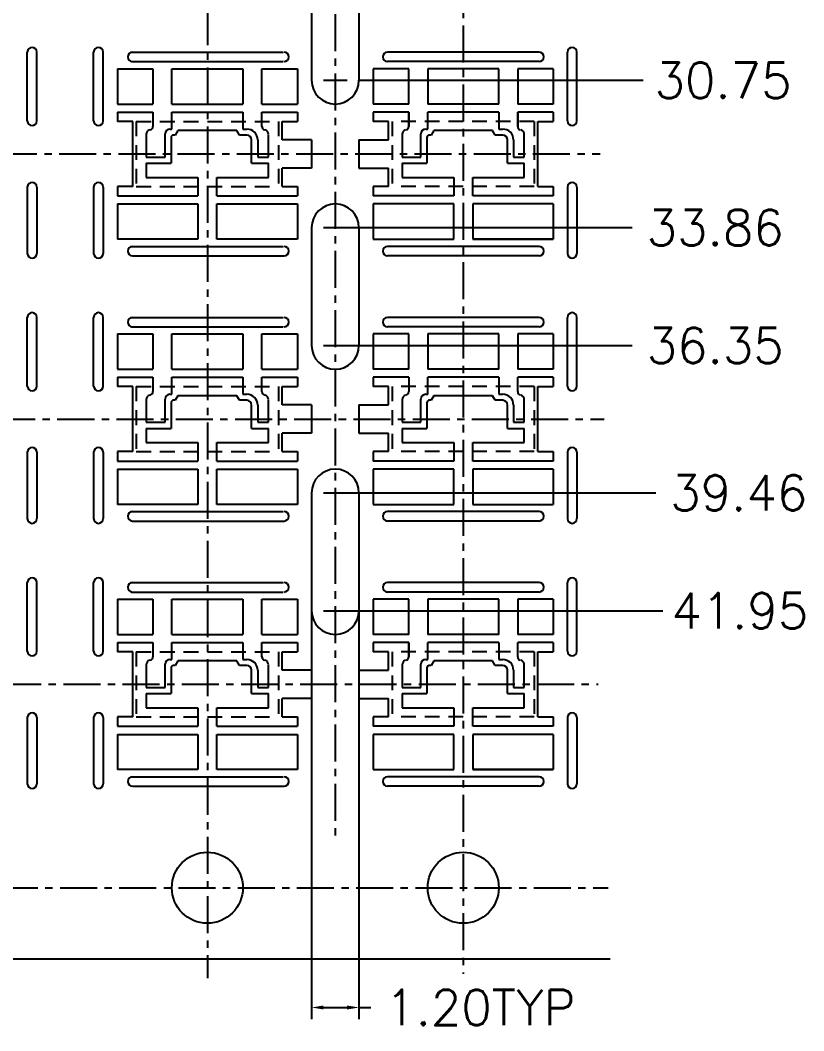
# Model space of a CAD drawing. Extents: x -243 to 181, y -292 to 90.
# Drawn here: x -131.9 to -65.8, y -148.3 to -62.9 of the extents above; entities that cross this region are included whole.
import ezdxf

# ---------------------------------------------------------------- set-up
doc = ezdxf.new("R2010")
doc.units = 0
doc.header["$LTSCALE"] = 2.5
doc.header["$MEASUREMENT"] = 0
doc.header["$PDMODE"] = 34
doc.linetypes.add('CENTER', pattern=[2, 1.25, -0.25, 0.25, -0.25])
doc.linetypes.add('DASHED', pattern=[0.8, 0.5, -0.3])
doc.layers.get('DEFPOINTS').update_dxf_attribs({"linetype": 'CONTINUOUS'})
for name, color, linetype in [('BORDER', 10, 'DASHED'), ('CENTER', 7, 'CENTER'), ('DIM', 7, 'CONTINUOUS'), ('INNERFRAME', 5, 'CONTINUOUS'), ('LF', 5, 'CONTINUOUS')]:
    doc.layers.add(name, color=color, linetype=linetype)
doc.styles.get("Standard").update_dxf_attribs({"font": 'txt.shx', "height": 3})
doc.dimstyles.new('DIM-B_ 1_4', dxfattribs={"dimtxt": 3, "dimasz": 1, "dimexe": 1, "dimexo": 0, "dimgap": 1, "dimtad": 0, "dimtih": 1, "dimtoh": 1, "dimlfac": 0.25, "dimzin": 0, "dimdsep": 46, "dimtxsty": 'STANDARD', "dimcen": 0.5, "dimadec": 0, "dimazin": 0, "dimtp": 0.025, "dimtm": 0.025, "dimtfac": 1, "dimtofl": 0, "dimtmove": 0, "dimatfit": 3, "dimfxl": 1, "dimtolj": 1, "dimtzin": 0, "dimarcsym": 0})

# ---------------------------------------------------------------- blocks, each defined once
blk = doc.blocks.new('*D94')
at = {"layer": 'DEFPOINTS', "color": 0, "transparency": 16777216}
for p in [(-93.932, 876.233), (10.066, 753.248), (34.058, 753.248)]:
    blk.add_point(p, dxfattribs=at)
at = {"layer": 'DIM', "color": 0, "lineweight": -2, "transparency": 16777216}
blk.add_line((10.066, 753.248), (34.058, 753.248), dxfattribs=at)
at = {"layer": 'DIM', "color": 0, "transparency": 16777216, "insert": (40.808, 753.248), "char_height": 3, "attachment_point": 5}
blk.add_mtext('\\A1;30.75', dxfattribs=at)
blk = doc.blocks.new('*D95')
at = {"layer": 'DEFPOINTS', "color": 0, "transparency": 16777216}
for p in [(-93.932, 876.233), (9.066, 718.404), (35.128, 718.404)]:
    blk.add_point(p, dxfattribs=at)
at = {"layer": 'DIM', "color": 0, "lineweight": -2, "transparency": 16777216}
blk.add_line((9.066, 718.404), (35.128, 718.404), dxfattribs=at)
at = {"layer": 'DIM', "color": 0, "transparency": 16777216, "insert": (42.128, 718.404), "char_height": 3, "attachment_point": 5}
blk.add_mtext('\\A1;39.46', dxfattribs=at)
blk = doc.blocks.new('*D96')
at = {"layer": 'DEFPOINTS', "color": 0, "transparency": 16777216}
for p in [(-93.932, 876.233), (9.066, 708.448), (35.718, 708.448)]:
    blk.add_point(p, dxfattribs=at)
at = {"layer": 'DIM', "color": 0, "lineweight": -2, "transparency": 16777216}
blk.add_line((9.066, 708.448), (35.718, 708.448), dxfattribs=at)
at = {"layer": 'DIM', "color": 0, "transparency": 16777216, "insert": (42.218, 708.448), "char_height": 3, "attachment_point": 5}
blk.add_mtext('\\A1;41.95', dxfattribs=at)
blk = doc.blocks.new('*D97')
at = {"layer": 'DEFPOINTS', "color": 0, "transparency": 16777216}
for p in [(6.066, 708.448), (10.066, 708.448), (10.066, 674.933)]:
    blk.add_point(p, dxfattribs=at)
at = {"layer": 'DIM', "color": 0, "lineweight": -2, "transparency": 16777216}
for p, q in [((6.066, 708.448), (6.066, 673.933)), ((10.066, 708.448), (10.066, 673.933)), ((7.066, 674.933), (9.066, 674.933)), ((10.066, 674.933), (11.066, 674.933))]:
    blk.add_line(p, q, dxfattribs=at)
at = {"layer": 'DIM', "color": 0, "transparency": 16777216}
for points in [[(7.066, 675.1), (7.066, 674.767), (6.066, 674.933)], [(9.066, 675.1), (9.066, 674.767), (10.066, 674.933)]]:
    blk.add_solid(points, dxfattribs=at)
at = {"layer": 'DIM', "color": 0, "transparency": 16777216, "insert": (20.316, 674.933), "char_height": 3, "attachment_point": 5}
blk.add_mtext('\\A1;1.20TYP', dxfattribs=at)
blk = doc.blocks.new('41930')
at = {"layer": 'INNERFRAME'}
for p, q in [((-221.82, 47.61), (-221.82, 41.55)), ((-213.82, 40.4), (-213.82, 47.61)), ((-183.82, 47.61), (-183.82, 40.4)), ((-175.82, 41.55), (-175.82, 47.61)), ((-214.66, 40.4), (-213.82, 40.4)), ((-211.22, 39.8), (-212.34, 37.86)), ((-196.32, 39.8), (-211.22, 39.8)), ((-186.42, 39.8), (-196.32, 39.8)), ((-185.3, 37.86), (-186.42, 39.8)), ((-183.82, 40.4), (-182.12, 40.4)), ((-224.62, 38.12), (-224.62, 28.6)), ((-216.66, 28.6), (-216.66, 38.4)), ((-214.12, 36.86), (-214.12, 26)), ((-212.34, 37.86), (-213.12, 37.86)), ((-182.12, 37.86), (-185.3, 37.86)), ((-180.12, 26), (-180.12, 35.86)), ((-177.58, 35.86), (-177.58, 28.6)), ((-173.02, 28.6), (-173.02, 37.94)), ((-224.62, 28.6), (-216.66, 28.6)), ((-224.62, 26), (-224.62, 20)), ((-224.62, 26), (-214.12, 26)), ((-180.12, 26), (-173.02, 26)), ((-177.58, 28.6), (-173.02, 28.6)), ((-173.02, 20), (-173.02, 26)), ((-224.62, 24.1), (-224.62, 20)), ((-224.62, 24.09), (-224.62, 19.99)), ((-224.62, 20), (-202.82, 20)), ((-202.82, 20), (-202.82, 12.19)), ((-194.82, 12.19), (-194.82, 20)), ((-194.82, 20), (-173.02, 20))]:
    blk.add_line(p, q, dxfattribs=at)
for centre, radius, start, end in [((-222.62, 38.12), 2, 105, 180), ((-223.32, 41.55), 1.5, 285, 360), ((-214.66, 38.4), 2, 90, 180), ((-182.12, 35.86), 4.54, 0, 90), ((-174.32, 41.55), 1.5, 180, 255), ((-175.02, 38.12), 2, 360, 75), ((-213.12, 36.86), 1, 90, 180), ((-182.12, 35.86), 2, 0, 90)]:
    blk.add_arc(centre, radius, start, end, dxfattribs=at)
blk = doc.blocks.new('*D118')
at = {"layer": 'DEFPOINTS', "color": 0, "transparency": 16777216}
for p in [(-93.932, 876.233), (8.066, 730.848), (33.138, 730.848)]:
    blk.add_point(p, dxfattribs=at)
at = {"layer": 'DIM', "color": 0, "lineweight": -2, "transparency": 16777216}
blk.add_line((8.066, 730.848), (33.138, 730.848), dxfattribs=at)
at = {"layer": 'DIM', "color": 0, "transparency": 16777216, "insert": (40.138, 730.848), "char_height": 3, "attachment_point": 5}
blk.add_mtext('\\A1;36.35', dxfattribs=at)
blk = doc.blocks.new('*D119')
at = {"layer": 'DEFPOINTS', "color": 0, "transparency": 16777216}
for p in [(-93.932, 876.233), (8.066, 740.804), (33.138, 740.804)]:
    blk.add_point(p, dxfattribs=at)
at = {"layer": 'DIM', "color": 0, "lineweight": -2, "transparency": 16777216}
blk.add_line((8.066, 740.804), (33.138, 740.804), dxfattribs=at)
at = {"layer": 'DIM', "color": 0, "transparency": 16777216, "insert": (40.138, 740.804), "char_height": 3, "attachment_point": 5}
blk.add_mtext('\\A1;33.86', dxfattribs=at)
blk = doc.blocks.new('*U128')
at = {"layer": 'LF'}
for p, q in [((-17.235, 8.6), (-4.435, 8.6)), ((17.165, 8.6), (4.365, 8.6)), ((-17.235, 7.8), (-4.435, 7.8)), ((17.165, 7.8), (4.365, 7.8)), ((-17.235, -7.8), (-4.435, -7.8)), ((17.165, -7.8), (4.365, -7.8)), ((-17.165, -8.6), (-4.365, -8.6)), ((17.165, -8.6), (4.365, -8.6))]:
    blk.add_line(p, q, dxfattribs=at)
for centre, start, end in [((-17.165, 8.2), 90, 270), ((-4.365, 8.2), 270, 90), ((4.365, 8.2), 90, 270), ((17.165, 8.2), 270, 90), ((-17.165, -8.2), 90, 270), ((-4.365, -8.2), 270, 90), ((4.365, -8.2), 90, 270), ((17.165, -8.2), 270, 90)]:
    blk.add_arc(centre, 0.4, start, end, dxfattribs=at)
blk = doc.blocks.new('*U129')
at = {"layer": 'DIM', "color": 0, "linetype": 'ByBlock', "lineweight": -2, "transparency": 16777216}
for p in [(91.2, -112), (91.2, -134.4), (91.2, -156.8)]:
    blk.add_blockref('*U128', p, dxfattribs=at)

msp = doc.modelspace()

# ---------------------------------------------------------------- linework, layer by layer
at = {"layer": 'BORDER'}
for p, q in [((-122.1183, -71.469), (-122.1183, -76.969)), ((-122.1183, -71.469), (-110.1183, -71.469)), ((-110.1183, -71.469), (-110.1183, -76.969)), ((-88.5183, -71.469), (-100.5183, -71.469)), ((-100.5183, -71.469), (-100.5183, -76.969)), ((-88.5183, -71.469), (-88.5183, -76.969)), ((-122.1183, -76.969), (-110.1183, -76.969)), ((-88.5183, -76.969), (-100.5183, -76.969)), ((-122.1183, -93.8689), (-122.1183, -99.3689)), ((-122.1183, -93.8689), (-110.1183, -93.8689)), ((-110.1183, -93.8689), (-110.1183, -99.3689)), ((-88.5183, -93.8689), (-100.5183, -93.8689)), ((-100.5183, -93.8689), (-100.5183, -99.3689)), ((-88.5183, -93.8689), (-88.5183, -99.3689)), ((-122.1183, -99.3689), (-110.1183, -99.3689)), ((-88.5183, -99.3689), (-100.5183, -99.3689)), ((-122.1183, -116.2688), (-122.1183, -121.7688)), ((-122.1183, -116.2688), (-110.1183, -116.2688)), ((-110.1183, -116.2688), (-110.1183, -121.7688)), ((-88.5183, -116.2688), (-100.5183, -116.2688)), ((-100.5183, -116.2688), (-100.5183, -121.7688)), ((-88.5183, -116.2688), (-88.5183, -121.7688)), ((-122.1183, -121.7688), (-110.1183, -121.7688)), ((-88.5183, -121.7688), (-100.5183, -121.7688))]:
    msp.add_line(p, q, dxfattribs=at)
at = {"layer": 'CENTER'}
for p, q in [((-94.5183, 66.6337), (-94.5183, -143.482)), ((-116.1183, 63.0902), (-116.1183, -143.8392)), ((-105.3183, 52.5823), (-105.3183, -132.0777)), ((-106.3183, -68.0055), (-104.3183, -68.0055)), ((-218.6303, -74.2202), (-82.9527, -74.2202)), ((-106.3183, -80.449), (-104.3183, -80.449)), ((-106.3183, -90.4054), (-104.3183, -90.4054)), ((-218.7841, -96.618), (-82.6123, -96.618)), ((-106.3183, -102.8489), (-104.3183, -102.8489)), ((-106.3183, -112.8053), (-104.3183, -112.8053)), ((-218.274, -119.0203), (-83.1229, -119.0203)), ((-218.556, -136.2196), (-82.2718, -136.2196))]:
    msp.add_line(p, q, dxfattribs=at)
at = {"layer": 'INNERFRAME'}
for p, q in [((-120.7183, -67.0272), (-120.7183, -70.0055)), ((-119.1183, -70.0055), (-119.1183, -67.0272)), ((-113.1183, -67.0272), (-113.1183, -70.0055)), ((-111.5183, -70.0055), (-111.5183, -67.0272)), ((-99.1183, -70.0055), (-99.1183, -67.0272)), ((-97.5183, -67.0272), (-97.5183, -70.0055)), ((-91.5183, -70.0055), (-91.5183, -67.0272)), ((-89.9183, -67.0272), (-89.9183, -70.0055)), ((-99.1183, -71.897), (-99.1183, -70.6855)), ((-89.9183, -70.6855), (-89.9183, -71.897)), ((-116.9183, -76.2072), (-116.9183, -77.769)), ((-116.9183, -78.449), (-116.9183, -81.4272)), ((-115.3183, -81.4272), (-115.3183, -78.449)), ((-95.3183, -81.4272), (-95.3183, -78.449)), ((-93.7183, -78.449), (-93.7183, -81.4272)), ((-120.7183, -89.4272), (-120.7183, -92.4054)), ((-119.1183, -92.4054), (-119.1183, -89.4272)), ((-113.1183, -89.4272), (-113.1183, -92.4054)), ((-111.5183, -92.4054), (-111.5183, -89.4272)), ((-99.1183, -92.4054), (-99.1183, -89.4272)), ((-97.5183, -89.4272), (-97.5183, -92.4054)), ((-91.5183, -92.4054), (-91.5183, -89.4272)), ((-89.9183, -89.4272), (-89.9183, -92.4054)), ((-116.9183, -98.6072), (-116.9183, -100.1689)), ((-116.9183, -100.8489), (-116.9183, -103.8272)), ((-115.3183, -103.8272), (-115.3183, -100.8489)), ((-95.3183, -103.8272), (-95.3183, -100.8489)), ((-93.7183, -100.8489), (-93.7183, -103.8272)), ((-120.7183, -111.8271), (-120.7183, -114.8053)), ((-119.1183, -114.8053), (-119.1183, -111.8271)), ((-113.1183, -111.8271), (-113.1183, -114.8053)), ((-111.5183, -114.8053), (-111.5183, -111.8271)), ((-99.1183, -114.8053), (-99.1183, -111.8271)), ((-97.5183, -111.8271), (-97.5183, -114.8053)), ((-91.5183, -114.8053), (-91.5183, -111.8271)), ((-89.9183, -111.8271), (-89.9183, -114.8053)), ((-99.1183, -116.6969), (-99.1183, -115.4853)), ((-116.9183, -123.2488), (-116.9183, -126.2271)), ((-115.3183, -126.2271), (-115.3183, -123.2488)), ((-95.3183, -126.2271), (-95.3183, -123.2488)), ((-93.7183, -123.2488), (-93.7183, -126.2271))]:
    msp.add_line(p, q, dxfattribs=at)
at = {"layer": 'LF'}
for p, q in [((-107.3183, -58.0491), (-107.3183, -68.0055)), ((-103.3183, -58.0491), (-103.3183, -68.0055)), ((-131.3169, -71.4272), (-131.3169, -65.6272)), ((-130.5169, -71.4272), (-130.5169, -65.6272)), ((-125.7183, -71.4272), (-125.7183, -65.6272)), ((-124.9183, -71.4272), (-124.9183, -65.6272)), ((-85.7183, -71.4272), (-85.7183, -65.6272)), ((-84.9183, -71.4272), (-84.9183, -65.6272)), ((-123.7183, -67.0272), (-120.7183, -67.0272)), ((-123.7183, -67.0272), (-123.7183, -70.0055)), ((-119.1183, -67.0272), (-113.1183, -67.0272)), ((-111.5183, -67.0272), (-108.5183, -67.0272)), ((-108.5183, -67.0272), (-108.5183, -70.0055)), ((-108.5183, -67.0272), (-108.5183, -70.0055)), ((-99.1183, -67.0272), (-102.1183, -67.0272)), ((-102.1183, -67.0272), (-102.1183, -70.0055)), ((-102.1183, -67.0272), (-102.1183, -70.0055)), ((-91.5183, -67.0272), (-97.5183, -67.0272)), ((-86.9183, -67.0272), (-89.9183, -67.0272)), ((-86.9183, -67.0272), (-86.9183, -70.0055)), ((-123.7183, -70.0055), (-120.7183, -70.0055)), ((-123.7183, -70.6855), (-120.7183, -70.6855)), ((-123.7183, -70.6855), (-123.7183, -71.469)), ((-119.1183, -70.0055), (-113.1183, -70.0055)), ((-119.1183, -70.6855), (-113.1183, -70.6855)), ((-111.5183, -70.0055), (-108.5183, -70.0055)), ((-111.5183, -70.6855), (-108.5183, -70.6855)), ((-108.5183, -70.6855), (-108.5183, -71.469)), ((-99.1183, -70.0055), (-102.1183, -70.0055)), ((-99.1183, -70.6855), (-102.1183, -70.6855)), ((-102.1183, -70.6855), (-102.1183, -71.469)), ((-91.5183, -70.0055), (-97.5183, -70.0055)), ((-91.5183, -70.6855), (-97.5183, -70.6855)), ((-86.9183, -70.0055), (-89.9183, -70.0055)), ((-86.9183, -70.6855), (-89.9183, -70.6855)), ((-86.9183, -70.6855), (-86.9183, -71.469)), ((-122.4223, -71.469), (-123.7183, -71.469)), ((-122.4223, -76.969), (-122.4223, -71.469)), ((-109.8143, -73.019), (-109.8143, -71.469)), ((-109.8143, -71.469), (-108.5183, -71.469)), ((-100.8223, -71.469), (-102.1183, -71.469)), ((-100.8223, -73.019), (-100.8223, -71.469)), ((-88.2143, -76.969), (-88.2143, -71.469)), ((-88.2143, -71.469), (-86.9183, -71.469)), ((-107.3183, -73.019), (-109.8143, -73.019)), ((-107.3183, -73.019), (-107.3183, -75.419)), ((-103.3183, -73.019), (-100.8223, -73.019)), ((-103.3183, -73.019), (-103.3183, -75.419)), ((-109.8143, -76.969), (-109.8143, -75.419)), ((-107.3183, -75.419), (-109.8143, -75.419)), ((-103.3183, -75.419), (-100.8223, -75.419)), ((-100.8223, -76.969), (-100.8223, -75.419)), ((-131.3169, -77.0272), (-131.3169, -82.6272)), ((-130.5169, -77.0272), (-130.5169, -82.6272)), ((-125.7183, -77.0272), (-125.7183, -82.6272)), ((-124.9183, -77.0272), (-124.9183, -82.6272)), ((-123.7183, -76.969), (-123.7183, -77.769)), ((-122.4223, -76.969), (-123.7183, -76.969)), ((-109.8143, -76.969), (-108.5183, -76.969)), ((-108.5183, -76.969), (-108.5183, -77.769)), ((-102.1183, -76.969), (-102.1183, -77.769)), ((-100.8223, -76.969), (-102.1183, -76.969)), ((-88.2143, -76.969), (-86.9183, -76.969)), ((-86.9183, -76.969), (-86.9183, -77.769)), ((-85.7183, -77.0272), (-85.7183, -82.6272)), ((-84.9183, -77.0272), (-84.9183, -82.6272)), ((-123.7183, -77.769), (-116.9183, -77.769)), ((-123.7183, -78.449), (-116.9183, -78.449)), ((-123.7183, -78.449), (-123.7183, -81.4272)), ((-115.3183, -77.769), (-108.5183, -77.769)), ((-115.3183, -78.449), (-108.5183, -78.449)), ((-108.5183, -78.449), (-108.5183, -81.4272)), ((-95.3183, -77.769), (-102.1183, -77.769)), ((-95.3183, -78.449), (-102.1183, -78.449)), ((-102.1183, -78.449), (-102.1183, -81.4272)), ((-86.9183, -77.769), (-93.7183, -77.769)), ((-86.9183, -78.449), (-93.7183, -78.449)), ((-86.9183, -78.449), (-86.9183, -81.4272)), ((-86.9183, -78.449), (-86.9183, -81.4272)), ((-107.3183, -80.449), (-107.3183, -90.4054)), ((-103.3183, -80.449), (-103.3183, -90.4054)), ((-116.9183, -81.4272), (-123.7183, -81.4272)), ((-108.5183, -81.4272), (-115.3183, -81.4272)), ((-102.1183, -81.4272), (-95.3183, -81.4272)), ((-86.9183, -81.4272), (-93.7183, -81.4272)), ((-93.7183, -81.4272), (-86.9183, -81.4272)), ((-131.3169, -93.8272), (-131.3169, -88.0272)), ((-130.5169, -93.8272), (-130.5169, -88.0272)), ((-125.7183, -93.8272), (-125.7183, -88.0272)), ((-124.9183, -93.8272), (-124.9183, -88.0272)), ((-85.7183, -93.8272), (-85.7183, -88.0272)), ((-84.9183, -93.8272), (-84.9183, -88.0272)), ((-123.7183, -89.4272), (-120.7183, -89.4272)), ((-123.7183, -89.4272), (-123.7183, -92.4054)), ((-119.1183, -89.4272), (-113.1183, -89.4272)), ((-111.5183, -89.4272), (-108.5183, -89.4272)), ((-108.5183, -89.4272), (-108.5183, -92.4054)), ((-108.5183, -89.4272), (-108.5183, -92.4054)), ((-99.1183, -89.4272), (-102.1183, -89.4272)), ((-102.1183, -89.4272), (-102.1183, -92.4054)), ((-102.1183, -89.4272), (-102.1183, -92.4054)), ((-91.5183, -89.4272), (-97.5183, -89.4272)), ((-86.9183, -89.4272), (-89.9183, -89.4272)), ((-86.9183, -89.4272), (-86.9183, -92.4054)), ((-123.7183, -92.4054), (-120.7183, -92.4054)), ((-119.1183, -92.4054), (-113.1183, -92.4054)), ((-111.5183, -92.4054), (-108.5183, -92.4054)), ((-99.1183, -92.4054), (-102.1183, -92.4054)), ((-91.5183, -92.4054), (-97.5183, -92.4054)), ((-86.9183, -92.4054), (-89.9183, -92.4054)), ((-123.7183, -93.0854), (-120.7183, -93.0854)), ((-123.7183, -93.0854), (-123.7183, -93.8689)), ((-122.4223, -93.8689), (-123.7183, -93.8689)), ((-122.4223, -99.3689), (-122.4223, -93.8689)), ((-119.1183, -93.0854), (-113.1183, -93.0854)), ((-111.5183, -93.0854), (-108.5183, -93.0854)), ((-109.8143, -95.4189), (-109.8143, -93.8689)), ((-109.8143, -93.8689), (-108.5183, -93.8689)), ((-108.5183, -93.0854), (-108.5183, -93.8689)), ((-99.1183, -93.0854), (-102.1183, -93.0854)), ((-102.1183, -93.0854), (-102.1183, -93.8689)), ((-100.8223, -93.8689), (-102.1183, -93.8689)), ((-100.8223, -95.4189), (-100.8223, -93.8689)), ((-91.5183, -93.0854), (-97.5183, -93.0854)), ((-86.9183, -93.0854), (-89.9183, -93.0854)), ((-88.2143, -99.3689), (-88.2143, -93.8689)), ((-88.2143, -93.8689), (-86.9183, -93.8689)), ((-86.9183, -93.0854), (-86.9183, -93.8689)), ((-107.3183, -95.4189), (-109.8143, -95.4189)), ((-107.3183, -95.4189), (-107.3183, -97.8189)), ((-103.3183, -95.4189), (-100.8223, -95.4189)), ((-103.3183, -95.4189), (-103.3183, -97.8189)), ((-109.8143, -99.3689), (-109.8143, -97.8189)), ((-107.3183, -97.8189), (-109.8143, -97.8189)), ((-103.3183, -97.8189), (-100.8223, -97.8189)), ((-100.8223, -99.3689), (-100.8223, -97.8189)), ((-131.3169, -99.4272), (-131.3169, -105.0272)), ((-130.5169, -99.4272), (-130.5169, -105.0272)), ((-125.7183, -99.4272), (-125.7183, -105.0272)), ((-124.9183, -99.4272), (-124.9183, -105.0272)), ((-123.7183, -99.3689), (-123.7183, -100.1689)), ((-122.4223, -99.3689), (-123.7183, -99.3689)), ((-109.8143, -99.3689), (-108.5183, -99.3689)), ((-108.5183, -99.3689), (-108.5183, -100.1689)), ((-102.1183, -99.3689), (-102.1183, -100.1689)), ((-100.8223, -99.3689), (-102.1183, -99.3689)), ((-88.2143, -99.3689), (-86.9183, -99.3689)), ((-86.9183, -99.3689), (-86.9183, -100.1689)), ((-85.7183, -99.4272), (-85.7183, -105.0272)), ((-84.9183, -99.4272), (-84.9183, -105.0272)), ((-123.7183, -100.1689), (-116.9183, -100.1689)), ((-115.3183, -100.1689), (-108.5183, -100.1689)), ((-95.3183, -100.1689), (-102.1183, -100.1689)), ((-86.9183, -100.1689), (-93.7183, -100.1689)), ((-123.7183, -100.8489), (-116.9183, -100.8489)), ((-123.7183, -100.8489), (-123.7183, -103.8272)), ((-115.3183, -100.8489), (-108.5183, -100.8489)), ((-108.5183, -100.8489), (-108.5183, -103.8272)), ((-95.3183, -100.8489), (-102.1183, -100.8489)), ((-102.1183, -100.8489), (-102.1183, -103.8272)), ((-86.9183, -100.8489), (-93.7183, -100.8489)), ((-86.9183, -100.8489), (-86.9183, -103.8272)), ((-107.3183, -102.8489), (-107.3183, -112.8053)), ((-103.3183, -102.8489), (-103.3183, -112.8053)), ((-116.9183, -103.8272), (-123.7183, -103.8272)), ((-108.5183, -103.8272), (-115.3183, -103.8272)), ((-102.1183, -103.8272), (-95.3183, -103.8272)), ((-93.7183, -103.8272), (-86.9183, -103.8272)), ((-131.3169, -116.2271), (-131.3169, -110.4271)), ((-130.5169, -116.2271), (-130.5169, -110.4271)), ((-125.7183, -116.2271), (-125.7183, -110.4271)), ((-124.9183, -116.2271), (-124.9183, -110.4271)), ((-85.7183, -116.2271), (-85.7183, -110.4271)), ((-84.9183, -116.2271), (-84.9183, -110.4271)), ((-123.7183, -111.8271), (-120.7183, -111.8271)), ((-123.7183, -111.8271), (-123.7183, -114.8053)), ((-119.1183, -111.8271), (-113.1183, -111.8271)), ((-111.5183, -111.8271), (-108.5183, -111.8271)), ((-108.5183, -111.8271), (-108.5183, -114.8053)), ((-108.5183, -111.8271), (-108.5183, -114.8053)), ((-99.1183, -111.8271), (-102.1183, -111.8271)), ((-102.1183, -111.8271), (-102.1183, -114.8053)), ((-102.1183, -111.8271), (-102.1183, -114.8053)), ((-91.5183, -111.8271), (-97.5183, -111.8271)), ((-86.9183, -111.8271), (-89.9183, -111.8271)), ((-86.9183, -111.8271), (-86.9183, -114.8053)), ((-123.7183, -114.8053), (-120.7183, -114.8053)), ((-119.1183, -114.8053), (-113.1183, -114.8053)), ((-111.5183, -114.8053), (-108.5183, -114.8053)), ((-99.1183, -114.8053), (-102.1183, -114.8053)), ((-91.5183, -114.8053), (-97.5183, -114.8053)), ((-86.9183, -114.8053), (-89.9183, -114.8053)), ((-123.7183, -115.4853), (-120.7183, -115.4853)), ((-123.7183, -115.4853), (-123.7183, -116.2688)), ((-119.1183, -115.4853), (-113.1183, -115.4853)), ((-111.5183, -115.4853), (-108.5183, -115.4853)), ((-108.5183, -115.4853), (-108.5183, -116.2688)), ((-99.1183, -115.4853), (-102.1183, -115.4853)), ((-102.1183, -115.4853), (-102.1183, -116.2688)), ((-91.5183, -115.4853), (-97.5183, -115.4853)), ((-86.9183, -115.4853), (-89.9183, -115.4853)), ((-86.9183, -115.4853), (-86.9183, -116.2688)), ((-122.4223, -116.2688), (-123.7183, -116.2688)), ((-122.4223, -121.7688), (-122.4223, -116.2688)), ((-109.8143, -117.8188), (-109.8143, -116.2688)), ((-109.8143, -116.2688), (-108.5183, -116.2688)), ((-100.8223, -116.2688), (-102.1183, -116.2688)), ((-100.8223, -117.8188), (-100.8223, -116.2688)), ((-88.2143, -121.7688), (-88.2143, -116.2688)), ((-88.2143, -116.2688), (-86.9183, -116.2688)), ((-107.3183, -117.8188), (-109.8143, -117.8188)), ((-107.3183, -117.8188), (-107.3183, -120.2188)), ((-103.3183, -117.8188), (-100.8223, -117.8188)), ((-103.3183, -117.8188), (-103.3183, -120.2188)), ((-109.8143, -121.7688), (-109.8143, -120.2188)), ((-107.3183, -120.2188), (-109.8143, -120.2188)), ((-103.3183, -120.2188), (-100.8223, -120.2188)), ((-100.8223, -121.7688), (-100.8223, -120.2188)), ((-131.3169, -121.8271), (-131.3169, -127.4271)), ((-130.5169, -121.8271), (-130.5169, -127.4271)), ((-125.7183, -121.8271), (-125.7183, -127.4271)), ((-124.9183, -121.8271), (-124.9183, -127.4271)), ((-123.7183, -121.7688), (-123.7183, -122.5688)), ((-122.4223, -121.7688), (-123.7183, -121.7688)), ((-109.8143, -121.7688), (-108.5183, -121.7688)), ((-108.5183, -121.7688), (-108.5183, -122.5688)), ((-102.1183, -121.7688), (-102.1183, -122.5688)), ((-100.8223, -121.7688), (-102.1183, -121.7688)), ((-88.2143, -121.7688), (-86.9183, -121.7688)), ((-86.9183, -121.7688), (-86.9183, -122.5688)), ((-85.7183, -121.8271), (-85.7183, -127.4271)), ((-84.9183, -121.8271), (-84.9183, -127.4271)), ((-123.7183, -122.5688), (-116.9183, -122.5688)), ((-115.3183, -122.5688), (-108.5183, -122.5688)), ((-95.3183, -122.5688), (-102.1183, -122.5688)), ((-86.9183, -122.5688), (-93.7183, -122.5688)), ((-123.7183, -123.2488), (-116.9183, -123.2488)), ((-123.7183, -123.2488), (-123.7183, -126.2271)), ((-115.3183, -123.2488), (-108.5183, -123.2488)), ((-108.5183, -123.2488), (-108.5183, -126.2271)), ((-95.3183, -123.2488), (-102.1183, -123.2488)), ((-102.1183, -123.2488), (-102.1183, -126.2271)), ((-86.9183, -123.2488), (-93.7183, -123.2488)), ((-86.9183, -123.2488), (-86.9183, -126.2271)), ((-86.9183, -123.2488), (-86.9183, -126.2271)), ((-116.9183, -126.2271), (-123.7183, -126.2271)), ((-108.5183, -126.2271), (-115.3183, -126.2271)), ((-102.1183, -126.2271), (-95.3183, -126.2271)), ((-86.9183, -126.2271), (-93.7183, -126.2271)), ((-93.7183, -126.2271), (-86.9183, -126.2271)), ((-214.896, -142.2196), (-82.1016, -142.2196))]:
    msp.add_line(p, q, dxfattribs=at)
for centre in [(-116.1183, -136.2063), (-94.5183, -136.2063)]:
    msp.add_circle(centre, 3, dxfattribs=at)
for centre, radius, start, end in [((-130.9169, -65.6272), 0.4, 0, 180), ((-125.3183, -65.6272), 0.4, 0, 180), ((-85.3183, -65.6272), 0.4, 0, 180), ((-105.3183, -68.0055), 2, 180, 0), ((-130.9169, -71.4272), 0.4, 180, 0), ((-125.3183, -71.4272), 0.4, 180, 0), ((-85.3183, -71.4272), 0.4, 180, 0), ((-130.9169, -77.0272), 0.4, 0, 180), ((-125.3183, -77.0272), 0.4, 0, 180), ((-85.3183, -77.0272), 0.4, 0, 180), ((-105.3183, -80.449), 2, 0, 180), ((-130.9169, -82.6272), 0.4, 180, 0), ((-125.3183, -82.6272), 0.4, 180, 0), ((-85.3183, -82.6272), 0.4, 180, 0), ((-130.9169, -88.0272), 0.4, 0, 180), ((-125.3183, -88.0272), 0.4, 0, 180), ((-85.3183, -88.0272), 0.4, 0, 180), ((-105.3183, -90.4054), 2, 180, 0), ((-130.9169, -93.8272), 0.4, 180, 0), ((-125.3183, -93.8272), 0.4, 180, 0), ((-85.3183, -93.8272), 0.4, 180, 0), ((-130.9169, -99.4272), 0.4, 0, 180), ((-125.3183, -99.4272), 0.4, 0, 180), ((-85.3183, -99.4272), 0.4, 0, 180), ((-105.3183, -102.8489), 2, 0, 180), ((-130.9169, -105.0272), 0.4, 180, 0), ((-125.3183, -105.0272), 0.4, 180, 0), ((-85.3183, -105.0272), 0.4, 180, 0), ((-130.9169, -110.4271), 0.4, 0, 180), ((-125.3183, -110.4271), 0.4, 0, 180), ((-85.3183, -110.4271), 0.4, 0, 180), ((-105.3183, -112.8053), 2, 180, 0), ((-130.9169, -116.2271), 0.4, 180, 0), ((-125.3183, -116.2271), 0.4, 180, 0), ((-85.3183, -116.2271), 0.4, 180, 0), ((-130.9169, -121.8271), 0.4, 0, 180), ((-125.3183, -121.8271), 0.4, 0, 180), ((-85.3183, -121.8271), 0.4, 0, 180), ((-130.9169, -127.4271), 0.4, 180, 0), ((-125.3183, -127.4271), 0.4, 180, 0), ((-85.3183, -127.4271), 0.4, 180, 0)]:
    msp.add_arc(centre, radius, start, end, dxfattribs=at)

# ---------------------------------------------------------------- block references
at = {"layer": 'DIM', "linetype": 'ByBlock'}
msp.add_blockref('*U129', (-196.481, 37.7723), dxfattribs=at)
at = {"layer": 'DIM', "color": 0, "xscale": 0.2, "yscale": 0.2, "zscale": 0.2}
for p in [(-76.3543, -80.2072), (-54.7543, -80.2072), (-76.3543, -102.6072), (-54.7543, -102.6072), (-76.3543, -125.0071), (-54.7543, -125.0071)]:
    msp.add_blockref('41930', p, dxfattribs=at)

# ---------------------------------------------------------------- dimensions: what is measured, and where the dimension line sits
at = {"layer": 'DIM'}
for feature_location, offset, picture, middle in [((-103.3183, -68.0055), (23.9923, 0), '*D94', (-72.576, -68.0055)), ((-104.3183, -102.8489), (26.0623, 0), '*D95', (-71.256, -102.8489)), ((-104.3183, -112.8053), (26.6523, 0), '*D96', (-71.166, -112.8053)), ((-105.3183, -90.4054), (25.0723, 0), '*D118', (-73.246, -90.4054)), ((-105.3183, -80.449), (25.0723, 0), '*D119', (-73.246, -80.449))]:
    dim = msp.add_ordinate_dim(feature_location=feature_location, offset=offset, dtype=0, origin=(-207.316, 54.9804), dimstyle='DIM-B_ 1_4', dxfattribs=at)
    dim.commit()
    dim.dimension.update_dxf_attribs({"geometry": picture, "text_midpoint": middle, "insert": (-113.3844, -821.253)})
dim = msp.add_linear_dim(base=(-103.3183, -146.3196), p1=(-107.3183, -112.8053), p2=(-103.3183, -112.8053), text='1.20TYP', dimstyle='DIM-B_ 1_4', dxfattribs=at)
dim.commit()
dim.dimension.update_dxf_attribs({"geometry": '*D97', "text_midpoint": (-93.0683, -146.3196), "insert": (-113.3844, -821.253)})

doc.saveas('drawing.dxf')
